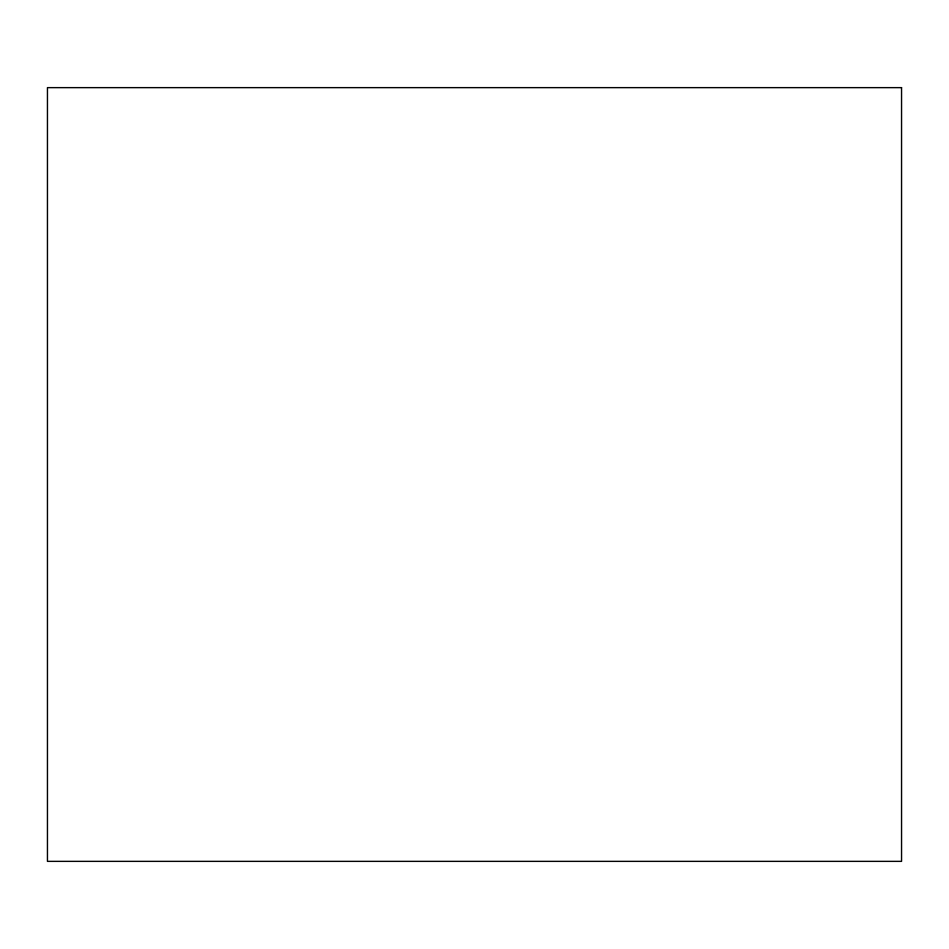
<?xml version="1.0" encoding="UTF-8"?>
<svg xmlns="http://www.w3.org/2000/svg" width="949" height="949" viewBox="0 0 949 949"><rect width="100%" height="100%" fill="white"/><g stroke="black" fill="none" stroke-linecap="round" stroke-linejoin="round"><path stroke-width="1.42" d="M901.55 87.64L47.45 87.64L47.45 861.36L901.55 861.36L901.55 87.64"/></g></svg>
